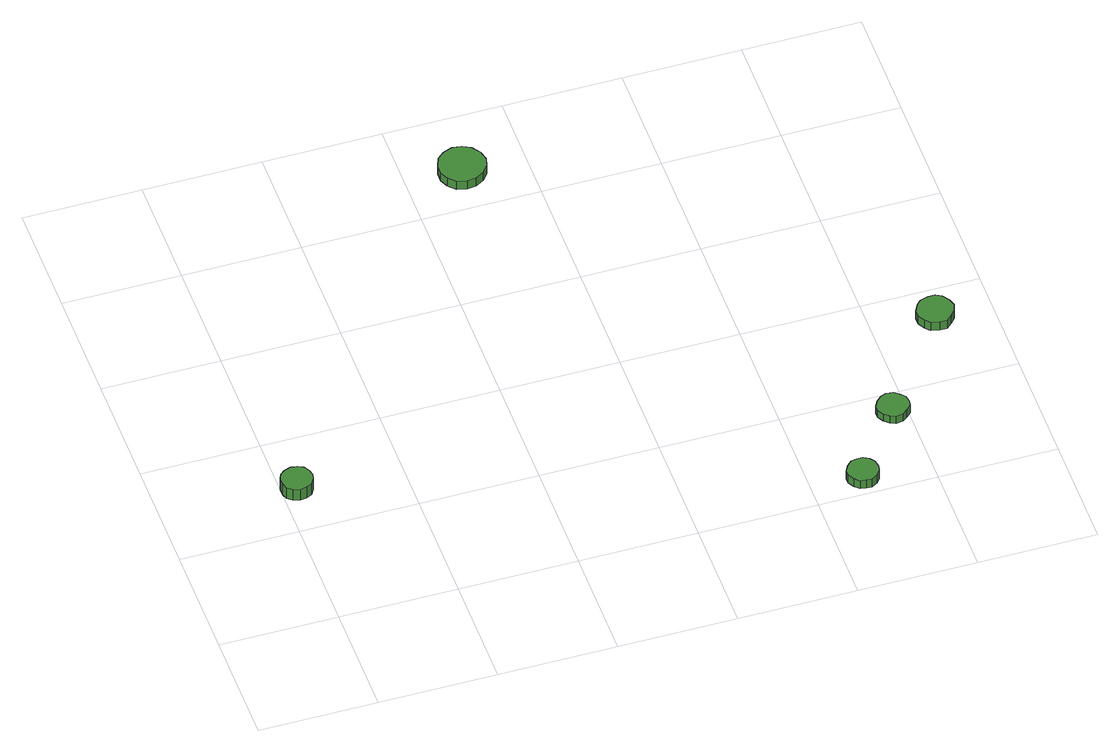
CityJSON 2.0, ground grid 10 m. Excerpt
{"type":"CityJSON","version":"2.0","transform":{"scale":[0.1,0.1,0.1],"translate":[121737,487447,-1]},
"CityObjects":{
"tree1":{"type":"SolitaryVegetationObject","attributes":{"function":"something"},"geometry":[{"type":"MultiSurface","lod":"1","boundaries":[[[0,1,2,3,4,5,6,7,8,9,10,11,12,13,14]],[[15,16,17,18,19,20,21,22,23,24,25,26,27,28,29]],[[0,29,28,1]],[[1,28,27,2]],[[2,27,26,3]],[[3,26,25,4]],[[4,25,24,5]],[[5,24,23,6]],[[6,23,22,7]],[[7,22,21,8]],[[8,21,20,9]],[[9,20,19,10]],[[10,19,18,11]],[[11,18,17,12]],[[12,17,16,13]],[[13,16,15,14]],[[14,15,29,0]]]}]},
"tree2":{"type":"SolitaryVegetationObject","attributes":{"function":"something"},"geometry":[{"type":"MultiSurface","lod":"1","boundaries":[[[30,31,32,33,34,35,36,37,38,39,40,41,42,43,44]],[[45,46,47,48,49,50,51,52,53,54,55,56,57,58,59]],[[30,59,58,31]],[[31,58,57,32]],[[32,57,56,33]],[[33,56,55,34]],[[34,55,54,35]],[[35,54,53,36]],[[36,53,52,37]],[[37,52,51,38]],[[38,51,50,39]],[[39,50,49,40]],[[40,49,48,41]],[[41,48,47,42]],[[42,47,46,43]],[[43,46,45,44]],[[44,45,59,30]]]}]},
"tree3":{"type":"SolitaryVegetationObject","attributes":{"function":"something"},"geometry":[{"type":"MultiSurface","lod":"1","boundaries":[[[60,61,62,63,64,65,66,67,68,69,70,71,72,73,74]],[[75,76,77,78,79,80,81,82,83,84,85,86,87,88,89]],[[60,89,88,61]],[[61,88,87,62]],[[62,87,86,63]],[[63,86,85,64]],[[64,85,84,65]],[[65,84,83,66]],[[66,83,82,67]],[[67,82,81,68]],[[68,81,80,69]],[[69,80,79,70]],[[70,79,78,71]],[[71,78,77,72]],[[72,77,76,73]],[[73,76,75,74]],[[74,75,89,60]]]}]},
"tree4":{"type":"SolitaryVegetationObject","attributes":{"function":"something"},"geometry":[{"type":"MultiSurface","lod":"1","boundaries":[[[90,91,92,93,94,95,96,97,98,99,100,101,102,103,104]],[[105,106,107,108,109,110,111,112,113,114,115,116,117,118,119]],[[90,119,118,91]],[[91,118,117,92]],[[92,117,116,93]],[[93,116,115,94]],[[94,115,114,95]],[[95,114,113,96]],[[96,113,112,97]],[[97,112,111,98]],[[98,111,110,99]],[[99,110,109,100]],[[100,109,108,101]],[[101,108,107,102]],[[102,107,106,103]],[[103,106,105,104]],[[104,105,119,90]]]}]},
"tree5":{"type":"SolitaryVegetationObject","attributes":{"function":"something"},"geometry":[{"type":"MultiSurface","lod":"1","boundaries":[[[120,121,122,123,124,125,126,127,128,129,130,131,132,133,134]],[[135,136,137,138,139,140,141,142,143,144,145,146,147,148,149]],[[120,149,148,121]],[[121,148,147,122]],[[122,147,146,123]],[[123,146,145,124]],[[124,145,144,125]],[[125,144,143,126]],[[126,143,142,127]],[[127,142,141,128]],[[128,141,140,129]],[[129,140,139,130]],[[130,139,138,131]],[[131,138,137,132]],[[132,137,136,133]],[[133,136,135,134]],[[134,135,149,120]]]}]}
},
"vertices":[
[26,146,19],[25,151,19],[22,156,19],[17,158,19],[12,159,19],[6,157,19],[2,154,19],[0,149,19],[0,143,19],[2,138,19],[6,135,19],[12,133,19],[17,134,19],[22,136,19],[25,141,19],[25,141,7],[22,136,7],[17,134,7],[12,133,7],[6,135,7],[2,138,7],[0,143,7],[0,149,7],[2,154,7],[6,157,7],[12,159,7],[17,158,7],[22,156,7],[25,151,7],[26,146,7],
[267,440,16],[265,448,16],[260,455,16],[253,459,16],[245,460,16],[237,457,16],[231,452,16],[228,444,16],[228,436,16],[231,429,16],[237,423,16],[245,421,16],[253,422,16],[260,426,16],[265,432,16],[265,432,7],[260,426,7],[253,422,7],[245,421,7],[237,423,7],[231,429,7],[228,436,7],[228,444,7],[231,452,7],[237,457,7],[245,460,7],[253,459,7],[260,455,7],[265,448,7],[267,440,7],
[456,18,16],[455,24,16],[452,28,16],[447,31,16],[442,31,16],[437,30,16],[433,26,16],[430,21,16],[430,16,16],[433,11,16],[437,7,16],[442,6,16],[447,6,16],[452,9,16],[455,13,16],[455,13,7],[452,9,7],[447,6,7],[442,6,7],[437,7,7],[433,11,7],[430,16,7],[430,21,7],[433,26,7],[437,30,7],[442,31,7],[447,31,7],[452,28,7],[455,24,7],[456,18,7],
[502,80,15],[501,86,15],[497,90,15],[493,93,15],[487,94,15],[482,92,15],[478,88,15],[475,83,15],[475,78,15],[478,73,15],[482,69,15],[487,67,15],[493,68,15],[497,71,15],[501,75,15],[501,75,7],[497,71,7],[493,68,7],[487,67,7],[482,69,7],[478,73,7],[475,78,7],[475,83,7],[478,88,7],[482,92,7],[487,94,7],[493,93,7],[497,90,7],[501,86,7],[502,80,7],
[569,170,16],[567,176,16],[563,182,16],[558,185,16],[552,185,16],[545,183,16],[541,179,16],[538,173,16],[538,167,16],[541,161,16],[545,157,16],[552,155,16],[558,155,16],[563,159,16],[567,164,16],[567,164,7],[563,159,7],[558,155,7],[552,155,7],[545,157,7],[541,161,7],[538,167,7],[538,173,7],[541,179,7],[545,183,7],[552,185,7],[558,185,7],[563,182,7],[567,176,7],[569,170,7]
]}
